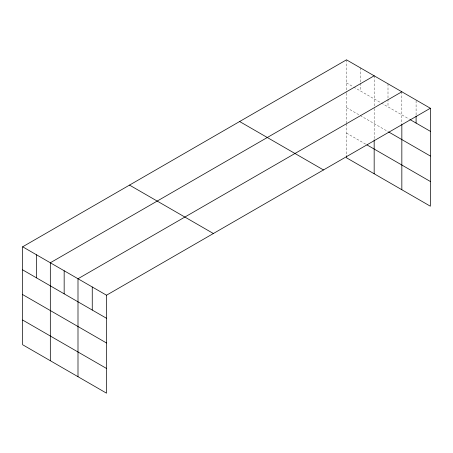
<?xml version="1.0" encoding="UTF-8"?>
<svg xmlns="http://www.w3.org/2000/svg" width="453" height="453" viewBox="0 0 453 453"><rect width="100%" height="100%" fill="white"/><g stroke="black" fill="none" stroke-linecap="round" stroke-linejoin="round"><path stroke-width="0.34" stroke-dasharray="2.27 1.7" d="M346.488 82.899L353.108 86.721M353.708 87.067L380.78 102.695M381.381 103.046L409.557 119.315M346.488 107.61L388 131.58M346.488 133.074L366.341 144.535M416.092 100.719L416.092 115.396M401.839 91.789L401.839 123.777M388 83.799L388 98.477M388 99.179L388 106.868M374.167 75.81L374.167 107.803M374.167 108.488L374.167 139.15M360.328 67.82L360.328 82.503M360.328 83.199L360.328 90.889M346.488 59.83L346.488 92.508M346.488 93.199L346.488 123.171M346.488 123.879L346.488 155.039"/><path stroke-width="0.68" d="M430.35 108.25L106.512 295.214L106.512 393.17L22.65 344.75L22.65 246.8L346.488 59.83L430.35 108.25L430.35 206.2L346.488 157.786L346.488 155.724M374.167 75.81L50.323 262.774L50.323 360.73M401.839 91.789L77.995 278.754L77.995 376.709M410.152 119.654L430.35 131.313M388.6 131.925L430.35 156.03M366.947 144.881L430.35 181.489M239.626 121.529L323.482 169.949M129.518 185.101L213.374 233.516M22.65 246.8L106.512 295.214M22.65 269.869L106.512 318.283M22.65 294.58L106.512 342.995M22.65 320.039L106.512 368.453M416.092 116.093L416.092 123.086M401.839 124.462L401.839 189.739M374.167 139.858L374.167 173.759M92.253 286.987L92.253 310.05M64.162 270.764L64.162 293.833M36.489 254.79L36.489 277.853"/></g></svg>
